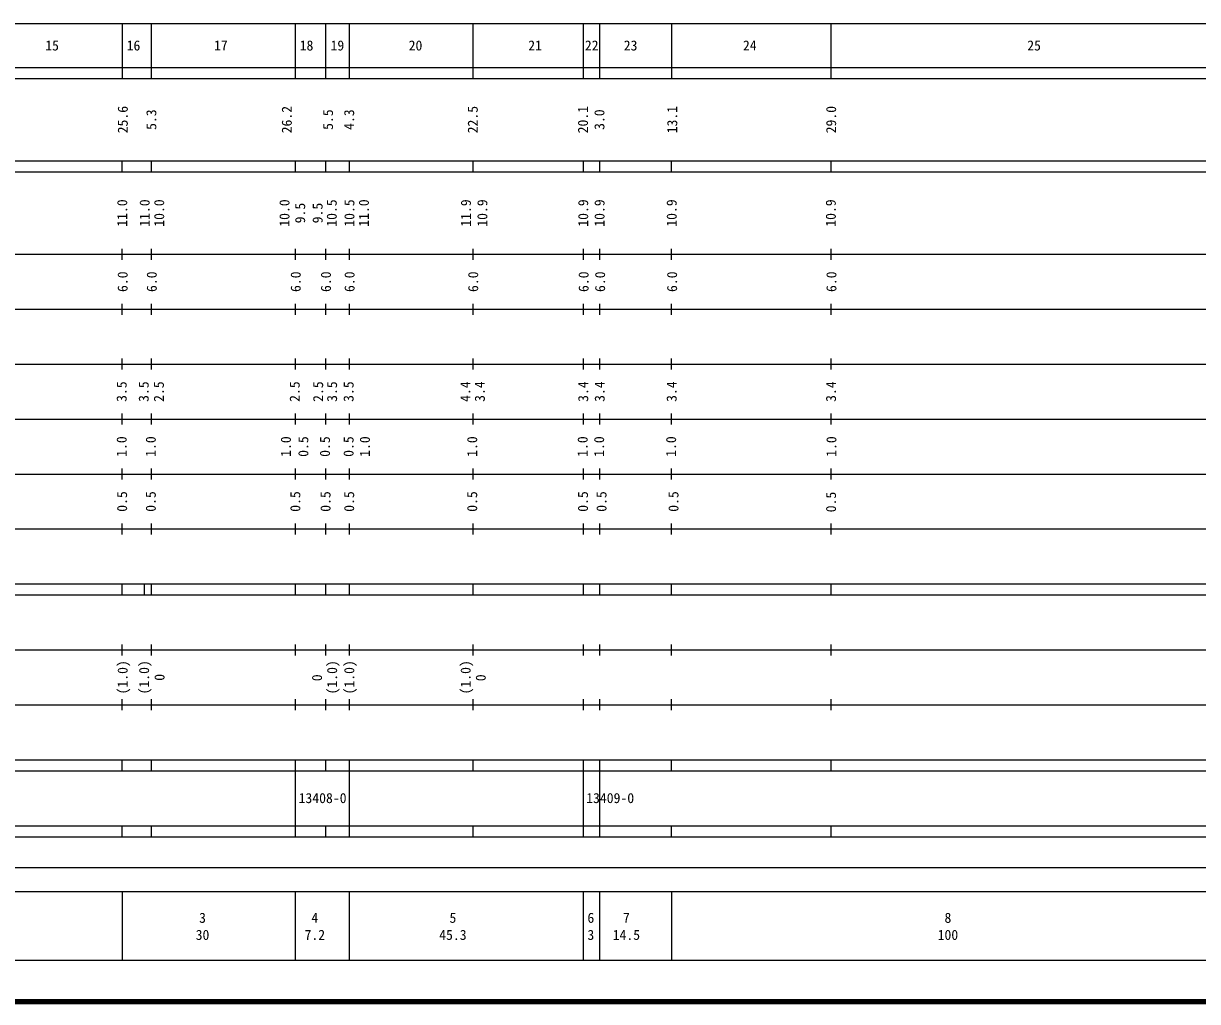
# Model space of a CAD drawing. Units: millimetres on the paper, enlarged 1000 times. Extents: x 40000 to 680000, y 20000 to 380000.
# Drawn here: x 250038 to 463718, y 20000 to 198000 of the extents above; entities that cross this region are included whole.
import ezdxf
from ezdxf.enums import TextEntityAlignment as Align

# ---------------------------------------------------------------- set-up
doc = ezdxf.new("R2010")
doc.units = ezdxf.units.MM
doc.header["$LTSCALE"] = 1000
doc.layers.add('M-TTL', color=2, linetype='Continuous', lineweight=140)
doc.layers.add('M-TTL-BAND', color=7, linetype='Continuous', lineweight=25)
doc.styles.add('ＭＳ ゴシック', font='')
doc.styles.get('ＭＳ ゴシック').set_extended_font_data('MS Gothic')

msp = doc.modelspace()

# ---------------------------------------------------------------- linework, layer by layer
at = {"layer": 'M-TTL'}
msp.add_line((40000, 20000), (680000, 20000), dxfattribs=at)
at = {"layer": 'M-TTL-BAND'}
for p, q in [((68000, 198000), (579000, 198000)), ((268000, 198000), (268000, 188000)), ((273300, 198000), (273300, 188000)), ((299500, 198000), (299500, 188000)), ((305000, 198000), (305000, 188000)), ((309300, 198000), (309300, 188000)), ((331800, 198000), (331800, 188000)), ((351900, 198000), (351900, 188000)), ((354900, 198000), (354900, 188000)), ((368000, 198000), (368000, 188000)), ((397000, 198000), (397000, 188000)), ((40000, 190000), (579000, 190000)), ((40000, 188000), (579000, 188000)), ((40000, 173000), (579000, 173000)), ((40000, 171000), (579000, 171000)), ((268000, 171000), (268000, 173000)), ((273300, 173000), (273300, 171000)), ((299500, 173000), (299500, 171000)), ((305000, 173000), (305000, 171000)), ((309300, 173000), (309300, 171000)), ((331800, 173000), (331800, 171000)), ((351900, 173000), (351900, 171000)), ((354900, 173000), (354900, 171000)), ((368000, 171000), (368000, 173000)), ((397000, 173000), (397000, 171000)), ((40000, 156000), (579000, 156000)), ((268000, 155000), (268000, 157000)), ((273300, 157000), (273300, 155000)), ((299500, 157000), (299500, 155000)), ((305000, 157000), (305000, 155000)), ((309300, 157000), (309300, 155000)), ((331800, 157000), (331800, 155000)), ((351900, 157000), (351900, 155000)), ((354900, 157000), (354900, 155000)), ((368000, 155000), (368000, 157000)), ((397000, 157000), (397000, 155000)), ((46000, 146000), (579000, 146000)), ((268000, 145000), (268000, 147000)), ((273300, 147000), (273300, 145000)), ((299500, 147000), (299500, 145000)), ((305000, 147000), (305000, 145000)), ((309300, 147000), (309300, 145000)), ((331800, 147000), (331800, 145000)), ((351900, 147000), (351900, 145000)), ((354900, 147000), (354900, 145000)), ((368000, 145000), (368000, 147000)), ((397000, 147000), (397000, 145000)), ((268000, 135000), (268000, 137000)), ((273300, 137000), (273300, 135000)), ((299500, 137000), (299500, 135000)), ((305000, 137000), (305000, 135000)), ((309300, 137000), (309300, 135000)), ((331800, 137000), (331800, 135000)), ((351900, 137000), (351900, 135000)), ((354900, 137000), (354900, 135000)), ((368000, 135000), (368000, 137000)), ((397000, 137000), (397000, 135000)), ((52000, 136000), (579000, 136000)), ((268000, 125000), (268000, 127000)), ((273300, 127000), (273300, 125000)), ((299500, 127000), (299500, 125000)), ((305000, 127000), (305000, 125000)), ((309300, 127000), (309300, 125000)), ((331800, 127000), (331800, 125000)), ((351900, 127000), (351900, 125000)), ((354900, 127000), (354900, 125000)), ((368000, 125000), (368000, 127000)), ((397000, 127000), (397000, 125000)), ((46000, 126000), (579000, 126000)), ((52000, 116000), (579000, 116000)), ((268000, 115000), (268000, 117000)), ((273300, 117000), (273300, 115000)), ((299500, 117000), (299500, 115000)), ((305000, 117000), (305000, 115000)), ((309300, 117000), (309300, 115000)), ((331800, 117000), (331800, 115000)), ((351900, 117000), (351900, 115000)), ((354900, 117000), (354900, 115000)), ((368000, 115000), (368000, 117000)), ((397000, 117000), (397000, 115000)), ((268000, 105000), (268000, 107000)), ((273300, 107000), (273300, 105000)), ((299500, 107000), (299500, 105000)), ((305000, 107000), (305000, 105000)), ((309300, 107000), (309300, 105000)), ((331800, 107000), (331800, 105000)), ((351900, 107000), (351900, 105000)), ((354900, 107000), (354900, 105000)), ((368000, 105000), (368000, 107000)), ((397000, 107000), (397000, 105000)), ((46000, 106000), (579000, 106000)), ((40000, 96000), (579000, 96000)), ((268000, 94000), (268000, 96000)), ((272000, 96000), (272000, 94000)), ((273300, 96000), (273300, 94000)), ((299500, 96000), (299500, 94000)), ((305000, 96000), (305000, 94000)), ((309300, 96000), (309300, 94000)), ((331800, 96000), (331800, 94000)), ((351900, 96000), (351900, 94000)), ((354900, 96000), (354900, 94000)), ((368000, 94000), (368000, 96000)), ((397000, 96000), (397000, 94000)), ((40000, 94000), (579000, 94000)), ((49000, 84000), (579000, 84000)), ((268000, 83000), (268000, 85000)), ((273300, 85000), (273300, 83000)), ((299500, 85000), (299500, 83000)), ((305000, 85000), (305000, 83000)), ((309300, 85000), (309300, 83000)), ((331800, 85000), (331800, 83000)), ((351900, 85000), (351900, 83000)), ((354900, 85000), (354900, 83000)), ((368000, 83000), (368000, 85000)), ((397000, 85000), (397000, 83000)), ((268000, 73000), (268000, 75000)), ((273300, 75000), (273300, 73000)), ((299500, 75000), (299500, 73000)), ((305000, 75000), (305000, 73000)), ((309300, 75000), (309300, 73000)), ((331800, 75000), (331800, 73000)), ((351900, 75000), (351900, 73000)), ((354900, 75000), (354900, 73000)), ((368000, 73000), (368000, 75000)), ((397000, 75000), (397000, 73000)), ((40000, 74000), (579000, 74000)), ((40000, 64000), (579000, 64000)), ((40000, 62000), (579000, 62000)), ((268000, 62000), (268000, 64000)), ((273300, 64000), (273300, 62000)), ((299500, 64000), (299500, 50000)), ((305000, 64000), (305000, 62000)), ((309300, 64000), (309300, 50000)), ((331800, 64000), (331800, 62000)), ((351900, 64000), (351900, 52000)), ((354900, 64000), (354900, 52000)), ((368000, 62000), (368000, 64000)), ((397000, 64000), (397000, 62000)), ((40000, 52000), (579000, 52000)), ((268000, 50000), (268000, 52000)), ((273300, 52000), (273300, 50000)), ((305000, 52000), (305000, 50000)), ((331800, 52000), (331800, 50000)), ((351900, 52000), (351900, 50000)), ((354900, 52000), (354900, 50000)), ((368000, 50000), (368000, 52000)), ((397000, 52000), (397000, 50000)), ((40000, 50000), (579000, 50000)), ((70805, 44406), (565903, 44406)), ((40000, 40000), (579000, 40000)), ((268000, 40000), (268000, 27500)), ((299500, 40000), (299500, 27500)), ((309300, 40000), (309300, 27500)), ((351900, 40000), (351900, 27500)), ((354900, 40000), (354900, 27500)), ((368000, 40000), (368000, 27500)), ((68000, 27500), (579000, 27500))]:
    msp.add_line(p, q, dxfattribs=at)

# ---------------------------------------------------------------- texts
at = {"layer": 'M-TTL-BAND', "style": 'ＭＳ ゴシック'}
for s, p in [('15', (255246, 194000)), ('16', (270061, 194000)), ('17', (285961, 194000)), ('18', (301552, 194000)), ('19', (307168, 194000)), ('20', (321387, 194000)), ('21', (343149, 194000)), ('22', (353454, 194000)), ('23', (360534, 194000)), ('24', (382226, 194000)), ('25', (433974, 194000)), ('13408-0', (304474, 57030)), ('13409-0', (356817, 57030)), ('3', (282621, 35238)), ('4', (303065, 35238)), ('5', (328196, 35238)), ('6', (353299, 35238)), ('7', (359769, 35238)), ('8', (418288, 35238)), ('30', (282621, 32131)), ('7.2', (303065, 32131)), ('45.3', (328196, 32131)), ('3', (353299, 32131)), ('14.5', (359769, 32131)), ('100', (418288, 32131))]:
    msp.add_text(s, height=1833, dxfattribs=at).set_placement(p, align=Align.MIDDLE_CENTER)
for s, p in [('25.6', (268102, 180500)), ('5.3', (273300, 180500)), ('26.2', (297952, 180500)), ('5.5', (305452, 180500)), ('4.3', (309300, 180500)), ('22.5', (331800, 180500)), ('20.1', (351854, 180500)), ('3.0', (354854, 180500)), ('13.1', (368102, 180500)), ('29.0', (397027, 180500)), ('11.0', (268000, 163500)), ('11.0', (272081, 163500)), ('10.0', (274728, 163500)), ('10.0', (297535, 163500)), ('9.5', (300385, 163500)), ('9.5', (303562, 163500)), ('10.5', (306133, 163500)), ('10.5', (309348, 163500)), ('11.0', (311983, 163500)), ('11.9', (330550, 163500)), ('10.9', (333544, 163500)), ('10.9', (351900, 163500)), ('10.9', (354876, 163500)), ('10.9', (368000, 163500)), ('10.9', (396963, 163500)), ('6.0', (268075, 151000)), ('6.0', (273375, 151000)), ('6.0', (299575, 151000)), ('6.0', (305075, 151000)), ('6.0', (309375, 151000)), ('6.0', (331875, 151000)), ('6.0', (351975, 151000)), ('6.0', (354975, 151000)), ('6.0', (368075, 151000)), ('6.0', (397075, 151000)), ('3.5', (267896, 131000)), ('3.5', (271909, 131000)), ('2.5', (274670, 131000)), ('2.5', (299396, 131000)), ('2.5', (303659, 131000)), ('3.5', (306191, 131000)), ('3.5', (309196, 131000)), ('4.4', (330446, 131000)), ('3.4', (333086, 131000)), ('3.4', (351900, 131000)), ('3.4', (354900, 131000)), ('3.4', (368000, 131000)), ('3.4', (397000, 131000)), ('1.0', (267896, 121000)), ('1.0', (273196, 121000)), ('1.0', (297787, 121000)), ('0.5', (300963, 121000)), ('0.5', (304896, 121000)), ('0.5', (309196, 121000)), ('1.0', (312166, 121000)), ('1.0', (331696, 121000)), ('1.0', (351796, 121000)), ('1.0', (354796, 121000)), ('1.0', (367896, 121000)), ('1.0', (397075, 121000)), ('0.5', (267975, 111000)), ('0.5', (273196, 111000)), ('0.5', (299500, 111000)), ('0.5', (305000, 111000)), ('0.5', (309300, 111000)), ('0.5', (331696, 111000)), ('0.5', (351854, 111000)), ('0.5', (355229, 111000)), ('0.5', (368329, 111000)), ('0.5', (397000, 110907)), ('(1.0)', (268072, 79000)), ('(1.0)', (271982, 79000)), ('(1.0)', (306202, 79000)), ('(1.0)', (309318, 79000)), ('(1.0)', (330503, 79000)), ('0', (274793, 79000)), ('0', (303452, 78920)), ('0', (333254, 78920))]:
    msp.add_text(s, height=1833, rotation=90, dxfattribs=at).set_placement(p, align=Align.MIDDLE_CENTER)

doc.saveas('drawing.dxf')
